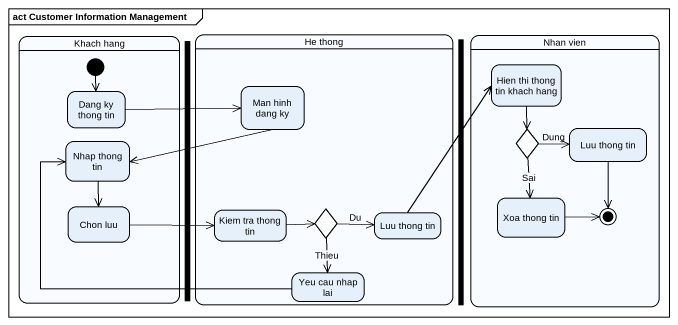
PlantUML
@startuml
mainframe act Customer Information Management
hide empty description
state "Khach hang" as Khach_hang {
  state "Dang ky thong tin" as Dang_ky_thong_tin
  state "Nhap thong tin" as Nhap_thong_tin
  state "Chon luu" as Chon_luu
  [*] --> Dang_ky_thong_tin
}
state fork1 <<fork>>
state "He thong" as He_thong {
  state "Man hinh dang ky" as Man_hinh_dang_ky
  state "Kiem tra thong tin" as Kiem_tra_thong_tin
  state choice2 <<choice>>
  state "Luu thong tin" as Luu_thong_tin_2
  state "Yeu cau nhap lai" as Yeu_cau_nhap_lai
}
state fork2 <<fork>>
state "Nhan vien" as Nhan_vien {
  state "Hien thi thong tin khach hang" as Hien_thi_thong_tin_khach
  state choice1 <<choice>>
  state "Luu thong tin" as Luu_thong_tin
  state "Xoa thong tin" as Xoa_thong_tin
  Luu_thong_tin --> [*]
  Xoa_thong_tin -right-> [*]
}
Hien_thi_thong_tin_khach --> choice1
Dang_ky_thong_tin -right-> Man_hinh_dang_ky
Man_hinh_dang_ky -left-> Nhap_thong_tin
Nhap_thong_tin --> Chon_luu
choice1 -right-> Luu_thong_tin : Dung
choice1 --> Xoa_thong_tin : Sai
Chon_luu -right-> Kiem_tra_thong_tin
Kiem_tra_thong_tin -right-> choice2
choice2 -right-> Luu_thong_tin_2 : Du
choice2 --> Yeu_cau_nhap_lai : Thieu
Luu_thong_tin_2 -up-> Hien_thi_thong_tin_khach
Yeu_cau_nhap_lai -left-> Nhap_thong_tin
@enduml
